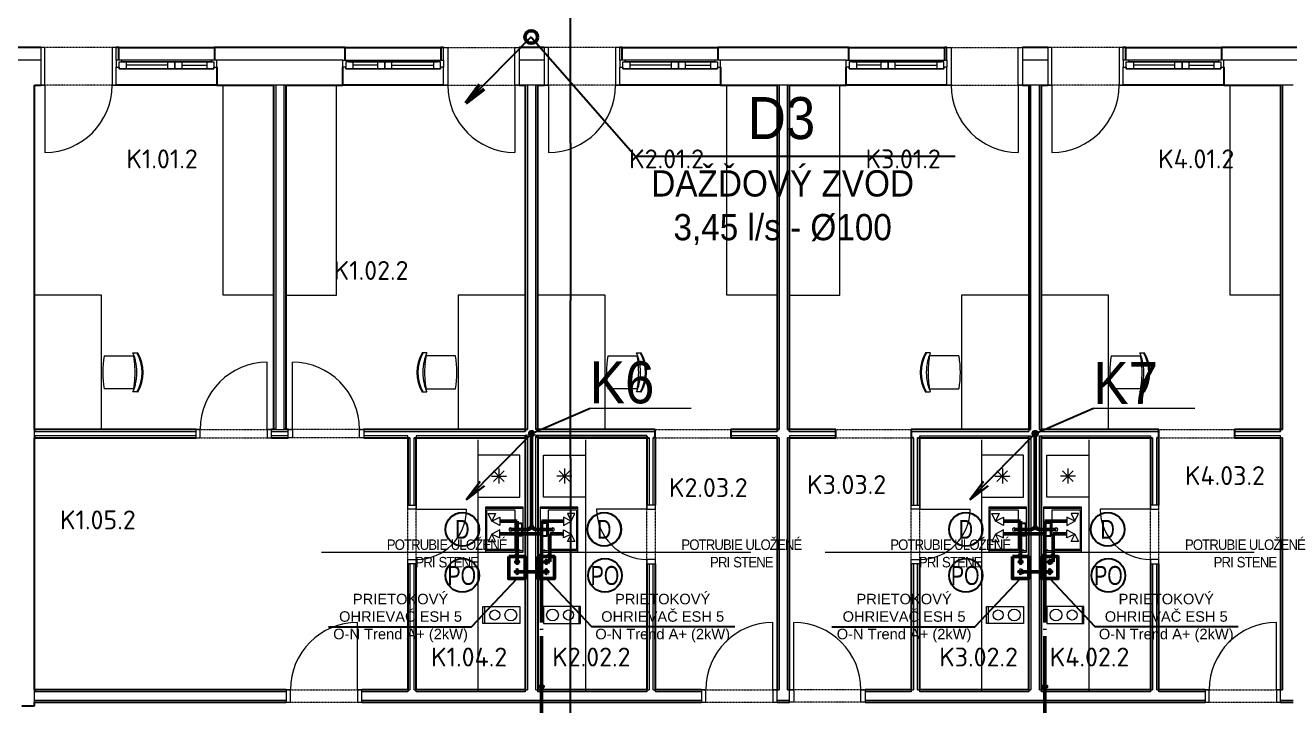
# Model space of a CAD drawing. Header units: millimetres. Extents: x 2377 to 264466, y -28213 to 61616.
# Drawn here: x 35409 to 50478, y 13170 to 21273 of the extents above; entities that cross this region are included whole.
import ezdxf
from ezdxf.enums import TextEntityAlignment as Align
from ezdxf.lldxf.tags import DXFTag

# ---------------------------------------------------------------- set-up
doc = ezdxf.new("R2010")
doc.units = ezdxf.units.MM
for name, pattern in [('ACAD_ISO04W100', [30.5, 24, -3, 0.5, -3]), ('ACAD_ISO05W100', [33, 24, -3, 0, -3, 0, -3]), ('Bodkočiarkovaná 3mm', [5, 3, -1, 0, -1]), ('Čiarkovaná 3mm', [6, 3, -3])]:
    doc.linetypes.add(name, pattern=pattern)
doc.layers.get('0').update_dxf_attribs({"color": 8})
for name, color, linetype, lineweight in [('01_Plná_0_18mm_čierna', 8, 'Continuous', 9), ('04_Čiarkovaná_0_18mm', 8, 'Čiarkovaná 3mm', 9), ('Common Edges', 8, 'Continuous', 20), ('Doors', 8, 'Continuous', 20), ('Dvere - nad rovinou rezu', 8, 'Bodkočiarkovaná 3mm', 9), ('Frame_Mullion', 8, 'Continuous', 20), ('Furniture', 8, 'Continuous', 9), ('Nad rovinou rezu', 8, 'Bodkočiarkovaná 3mm', 9), ('Plan Swing', 8, 'Continuous', 9), ('Plumbing Fixtures', 8, 'Continuous', 9), ('Room Tags', 8, 'Continuous', 9), ('Walls', 8, 'Continuous', 25), ('Windows', 8, 'Continuous', 20), ('ZTI- BATÉRIE', 6, 'Continuous', 18), ('ZTI- POPIS DIMENZIE', 250, 'Continuous', 18), ('ZTI- POPIS POTRUBIA', 7, 'Continuous', 18), ('ZTI- PRÍVOD STUDENEJ VODY', 5, 'ACAD_ISO04W100', 50), ('ZTI- PRÍVOD TEPLEJ VODY', 1, 'ACAD_ISO05W100', 50), ('ZTI-popis', 7, 'Continuous', 20), ('ZTI-SV', 5, 'ACAD_ISO04W100', 50), ('ZTI_KANAL', 30, 'Continuous', 50), ('ZTI_pluvia', 4, 'Continuous', 50), ('ZTI_S_KANAL', 30, 'Continuous', 50)]:
    doc.layers.add(name, color=color, linetype=linetype, lineweight=lineweight)
for name, color, linetype in [('_60992', 7, 'Continuous'), ('IS_Popisy_úseků_Vodovod', 7, 'SOLID'), ('ZT_SMER STUPANIA', 4, 'Continuous'), ('ZTI_popis Pluvia 150', 7, 'Continuous'), ('ZTI_T_ZARPR', 4, 'Continuous')]:
    doc.layers.add(name, color=color, linetype=linetype)
doc.layers.add('NETLAC', color=240, linetype='Čiarkovaná 3mm', plot=False, transparency=0.1)
doc.styles.add('Arial', font='arial.ttf', dxfattribs={"height": 89.296875})
doc.styles.add('HRUBE', font='arial.ttf', dxfattribs={"width": 0.75})
doc.styles.add('ISOCPEUR_6', font='isocpeur.ttf', dxfattribs={"height": 225})
doc.styles.add('Popis_ZTI', font='arial.ttf', dxfattribs={"width": 0.9, "height": 125})
doc.styles.add('Simplex', font='simplex.shx', dxfattribs={"width": 0.7})
doc.styles.add('Style-Arial', font='arial.ttf')
tags = doc.linetypes.add('SOLID', pattern=[10, 10, 0]).pattern_tags.tags
tags[6:7] = [DXFTag(74, 4), DXFTag(75, 0), DXFTag(340, '0'), DXFTag(46, 0.0), DXFTag(50, 0.0), DXFTag(44, 0.0), DXFTag(45, 0.0)]
tags[4:5] = [DXFTag(74, 4), DXFTag(75, 0), DXFTag(340, '0'), DXFTag(46, 0.0), DXFTag(50, 0.0), DXFTag(44, 0.0), DXFTag(45, 0.0)]

# ---------------------------------------------------------------- blocks, each defined once
blk = doc.blocks.new('Dvere 1-kridlové obložkové plné - 800x1970-4923298-2NP _PRAC_')
at = {"layer": 'Dvere - nad rovinou rezu'}
for p, q in [((-450, 225), (450, 225)), ((-450, -225), (450, -225))]:
    blk.add_line(p, q, dxfattribs=at)
at = {"layer": 'Frame_Mullion'}
for p, q in [((-450, 225), (-400, 225)), ((-450, 75), (-450, 225)), ((-400, 225), (-400, -225)), ((400, 225), (450, 225)), ((400, -225), (400, 225)), ((450, 225), (450, -225)), ((-450, -225), (-450, -9)), ((-400, -225), (-450, -225)), ((450, -225), (400, -225))]:
    blk.add_line(p, q, dxfattribs=at)
at = {"layer": 'Plan Swing'}
blk.add_line((400, -225), (400, -1025), dxfattribs=at)
blk.add_arc((400, -225), 800, 180, 270, dxfattribs=at)
blk = doc.blocks.new('Okno 2-krídlové - 1200x1100-4673206-2NP _PRAC_')
at = {"layer": 'Frame_Mullion'}
for p, q in [((-600, -75), (-600, 9)), ((-600, 9), (-564, 9)), ((-564, 29), (-564, 9)), ((100, 29), (-564, 29)), ((-564, 9), (-564, -55)), ((-480, -55), (-480, 29)), ((16, 29), (16, -55)), ((100, -55), (100, 29)), ((100, 29), (564, 29)), ((100, -55), (100, 29)), ((184, 29), (184, -55)), ((480, -55), (480, 29)), ((564, 29), (564, 9)), ((564, -55), (564, 9)), ((564, 9), (600, 9)), ((600, 9), (600, -75)), ((-539, -75), (-600, -75)), ((-564, -55), (-529, -55)), ((-529, -55), (-539, -75)), ((539, -75), (-539, -75)), ((-529, -55), (100, -55)), ((16, -13), (-480, -13)), ((529, -55), (100, -55)), ((184, -13), (480, -13)), ((529, -55), (564, -55)), ((539, -75), (529, -55)), ((600, -75), (539, -75))]:
    blk.add_line(p, q, dxfattribs=at)
at = {"layer": 'Windows'}
for p, q in [((-564, 9), (-564, 29)), ((-564, 29), (100, 29)), ((564, 29), (100, 29)), ((100, 29), (100, -55)), ((100, 29), (100, -55)), ((564, 9), (564, 29)), ((100, -55), (-529, -55)), ((100, -55), (529, -55))]:
    blk.add_line(p, q, dxfattribs=at)
blk = doc.blocks.new('Dvere 1-kridlové obložkové plné - 800x1970-4923297-2NP _PRAC_')
at = {"layer": 'Dvere - nad rovinou rezu'}
for p, q in [((-450, 225), (450, 225)), ((-450, -225), (450, -225))]:
    blk.add_line(p, q, dxfattribs=at)
at = {"layer": 'Frame_Mullion'}
for p, q in [((-400, 225), (-450, 225)), ((-450, 225), (-450, 9)), ((-400, -225), (-400, 225)), ((450, 225), (400, 225)), ((400, 225), (400, -225)), ((450, -225), (450, 225)), ((-450, -75), (-450, -225)), ((-450, -225), (-400, -225)), ((400, -225), (450, -225))]:
    blk.add_line(p, q, dxfattribs=at)
at = {"layer": 'Plan Swing'}
blk.add_line((400, 225), (400, 1025), dxfattribs=at)
blk.add_arc((400, 225), 800, 90, 180, dxfattribs=at)
blk = doc.blocks.new('Okno 2-krídlové - 1200x1100-4672480-2NP _PRAC_')
at = {"layer": 'Frame_Mullion'}
for p, q in [((-539, 75), (-600, 75)), ((-600, 75), (-600, -9)), ((-564, -9), (-564, 55)), ((-564, 55), (-529, 55)), ((-529, 55), (-539, 75)), ((539, 75), (-539, 75)), ((-529, 55), (100, 55)), ((-480, 55), (-480, -29)), ((16, 13), (-480, 13)), ((16, -29), (16, 55)), ((529, 55), (100, 55)), ((100, 55), (100, -29)), ((100, 55), (100, -29)), ((184, -29), (184, 55)), ((184, 13), (480, 13)), ((480, 55), (480, -29)), ((539, 75), (529, 55)), ((529, 55), (564, 55)), ((600, 75), (539, 75)), ((564, 55), (564, -9)), ((600, -9), (600, 75)), ((-600, -9), (-564, -9)), ((-564, -29), (-564, -9)), ((100, -29), (-564, -29)), ((100, -29), (564, -29)), ((564, -29), (564, -9)), ((564, -9), (600, -9))]:
    blk.add_line(p, q, dxfattribs=at)
at = {"layer": 'Windows'}
for p, q in [((100, 55), (-529, 55)), ((100, 55), (529, 55)), ((100, -29), (100, 55)), ((100, -29), (100, 55)), ((-564, -9), (-564, -29)), ((-564, -29), (100, -29)), ((564, -29), (100, -29)), ((564, -9), (564, -29))]:
    blk.add_line(p, q, dxfattribs=at)
blk = doc.blocks.new('Dvere 1-kridlové obložkové plné - 800x1970-4673337-2NP _PRAC_')
at = {"layer": 'Dvere - nad rovinou rezu'}
for p, q in [((-450, 75), (450, 75)), ((-450, -75), (450, -75))]:
    blk.add_line(p, q, dxfattribs=at)
at = {"layer": 'Frame_Mullion'}
for p, q in [((-400, 75), (-450, 75)), ((-450, 75), (-450, -75)), ((-400, -75), (-400, 75)), ((450, 75), (400, 75)), ((400, 75), (400, -75)), ((450, -75), (450, 75)), ((-450, -75), (-400, -75)), ((400, -75), (450, -75))]:
    blk.add_line(p, q, dxfattribs=at)
at = {"layer": 'Plan Swing'}
blk.add_line((400, 75), (400, 875), dxfattribs=at)
blk.add_arc((400, 75), 800, 90, 180, dxfattribs=at)
blk = doc.blocks.new('Dvere 1-kridlové obložkové plné - 800x1970-4673371-2NP _PRAC_')
at = {"layer": 'Dvere - nad rovinou rezu'}
for p, q in [((-450, 75), (450, 75)), ((-450, -75), (450, -75))]:
    blk.add_line(p, q, dxfattribs=at)
at = {"layer": 'Frame_Mullion'}
for p, q in [((-450, 75), (-400, 75)), ((-450, -75), (-450, 75)), ((-400, 75), (-400, -75)), ((400, 75), (450, 75)), ((400, -75), (400, 75)), ((450, 75), (450, -75)), ((-400, -75), (-450, -75)), ((450, -75), (400, -75))]:
    blk.add_line(p, q, dxfattribs=at)
at = {"layer": 'Plan Swing'}
blk.add_line((400, -75), (400, -875), dxfattribs=at)
blk.add_arc((400, -75), 800, 180, 270, dxfattribs=at)
blk = doc.blocks.new('CS_Otvor v stene hranatý - CS_Otvor v stene hranatý-4708364-2NP _PRAC_')
at = {"layer": 'Nad rovinou rezu'}
for p, q in [((-450, 50), (450, 50)), ((-450, -50), (450, -50))]:
    blk.add_line(p, q, dxfattribs=at)
blk = doc.blocks.new('CS_Skrinka - CS_Skrinka-5045107-2NP _PRAC_')
at = {"layer": 'Furniture'}
for p, q in [((0, 0), (0, 600)), ((0, 600), (2500, 600)), ((2500, 600), (2500, 0)), ((2500, 0), (0, 0))]:
    blk.add_line(p, q, dxfattribs=at)
blk = doc.blocks.new('CS_Skrinka - CS_Skrinka-5045123-2NP _PRAC_')
at = {"layer": 'Furniture'}
for p, q in [((2500, 0), (0, 0)), ((0, 0), (0, -600)), ((2500, -600), (2500, 0)), ((0, -600), (2500, -600))]:
    blk.add_line(p, q, dxfattribs=at)
blk = doc.blocks.new('Dvere 1-kridlové obložkové plné - 800x1970-4671120-2NP _PRAC_')
at = {"layer": 'Dvere - nad rovinou rezu'}
for p, q in [((-450, 50), (450, 50)), ((-450, -50), (450, -50))]:
    blk.add_line(p, q, dxfattribs=at)
at = {"layer": 'Frame_Mullion'}
for p, q in [((-400, 50), (-450, 50)), ((-450, 50), (-450, -50)), ((-400, -50), (-400, 50)), ((450, 50), (400, 50)), ((400, 50), (400, -50)), ((450, -50), (450, 50)), ((-450, -50), (-400, -50)), ((400, -50), (450, -50))]:
    blk.add_line(p, q, dxfattribs=at)
at = {"layer": 'Plan Swing'}
blk.add_line((400, 50), (400, 850), dxfattribs=at)
blk.add_arc((400, 50), 800, 90, 180, dxfattribs=at)
blk = doc.blocks.new('Dvere 1-kridlové obložkové plné - 800x1970-4672632-2NP _PRAC_')
at = {"layer": 'Dvere - nad rovinou rezu'}
for p, q in [((-450, 50), (450, 50)), ((-450, -50), (450, -50))]:
    blk.add_line(p, q, dxfattribs=at)
at = {"layer": 'Frame_Mullion'}
for p, q in [((-450, 50), (-400, 50)), ((-450, -50), (-450, 50)), ((-400, 50), (-400, -50)), ((400, 50), (450, 50)), ((400, -50), (400, 50)), ((450, 50), (450, -50)), ((-400, -50), (-450, -50)), ((450, -50), (400, -50))]:
    blk.add_line(p, q, dxfattribs=at)
at = {"layer": 'Plan Swing'}
blk.add_line((400, -50), (400, -850), dxfattribs=at)
blk.add_arc((400, -50), 800, 180, 270, dxfattribs=at)
blk = doc.blocks.new('CS_Stol hranaty - CS_Stol hranaty-V7-2NP _PRAC_')
at = {"layer": 'Furniture'}
for p, q in [((1600, -800), (1600, 0)), ((0, -800), (1600, -800))]:
    blk.add_line(p, q, dxfattribs=at)
blk = doc.blocks.new('CS_Stolicka - Klasická-4868357-2NP _PRAC_')
at = {"layer": 'Furniture'}
for p, q in [((-197, -133), (-197, 218)), ((195, 218), (195, -133)), ((-234, -181), (-234, -124)), ((-160, -150), (-151, -140)), ((-127, -143), (-138, -156)), ((136, -156), (124, -143)), ((149, -140), (158, -150)), ((232, -124), (232, -181))]:
    blk.add_line(p, q, dxfattribs=at)
for centre, radius, start, end in [((-1, -933), 1168, 80.3384, 99.6616), ((-1, 414), 586, 246.5846, 254.2856), ((-1, 1019), 1169, 260.3489, 262.6332), ((-1, 414), 586, 254.2856, 256.4774), ((-1, 1019), 1169, 262.6332, 263.8276), ((-1, 1019), 1169, 263.8276, 276.1724), ((-1, 1019), 1169, 276.1724, 277.3668), ((-1, 414), 586, 283.5226, 285.7144), ((-1, 1019), 1169, 277.3668, 279.6511), ((-1, 414), 586, 285.7144, 293.4154), ((-1, 228), 460, 239.5587, 300.4413), ((-1, 216), 460, 239.5587, 300.4413), ((-1, 414), 586, 256.4774, 283.5226)]:
    blk.add_arc(centre, radius, start, end, dxfattribs=at)
blk = doc.blocks.new('CS_Stol hranaty - CS_Stol hranaty-V23-2NP _PRAC_')
at = {"layer": 'Furniture'}
for p, q in [((1600, 800), (0, 800)), ((1600, 0), (1600, 800)), ((0, 0), (1600, 0))]:
    blk.add_line(p, q, dxfattribs=at)
blk = doc.blocks.new('CS_Stolicka - Klasická-1790388-2NP _PRAC_')
at = {"layer": 'Furniture'}
for p, q in [((-234, 181), (-234, 124)), ((-127, 143), (-138, 156)), ((136, 156), (124, 143)), ((232, 124), (232, 181)), ((-197, 133), (-197, -218)), ((-160, 150), (-151, 140)), ((149, 140), (158, 150)), ((195, -218), (195, 133))]:
    blk.add_line(p, q, dxfattribs=at)
for centre, radius, start, end in [((-1, -216), 460, 59.5587, 120.4413), ((-1, -228), 460, 59.5587, 120.4413), ((-1, -414), 586, 103.5226, 105.7144), ((-1, -414), 586, 76.4774, 103.5226), ((-1, -414), 586, 74.2856, 76.4774), ((-1, -414), 586, 105.7144, 113.4154), ((-1, -1019), 1169, 97.3668, 99.6511), ((-1, -1019), 1169, 96.1724, 97.3668), ((-1, -1019), 1169, 83.8276, 96.1724), ((-1, -1019), 1169, 82.6332, 83.8276), ((-1, -1019), 1169, 80.3489, 82.6332), ((-1, -414), 586, 66.5846, 74.2856), ((-1, 933), 1168, 260.3384, 279.6616)]:
    blk.add_arc(centre, radius, start, end, dxfattribs=at)
blk = doc.blocks.new('Dvere 1-kridlové obložkové plné - 600x1970-4661098-2NP _PRAC_')
at = {"layer": 'Dvere - nad rovinou rezu'}
for p, q in [((-350, 50), (350, 50)), ((-350, -50), (350, -50))]:
    blk.add_line(p, q, dxfattribs=at)
at = {"layer": 'Frame_Mullion'}
for p, q in [((-350, 50), (-300, 50)), ((-350, -50), (-350, 50)), ((-300, 50), (-300, -50)), ((300, 50), (350, 50)), ((300, -50), (300, 50)), ((350, 50), (350, -50)), ((-300, -50), (-350, -50)), ((350, -50), (300, -50))]:
    blk.add_line(p, q, dxfattribs=at)
at = {"layer": 'Plan Swing'}
blk.add_line((300, -50), (300, -650), dxfattribs=at)
blk.add_arc((300, -50), 600, 180, 270, dxfattribs=at)
blk = doc.blocks.new('CS_Umyvadlo - CS_Umyvadlo-V24-2NP _PRAC_')
at = {"layer": 'Plumbing Fixtures'}
for p, q in [((18, 600), (0, 600)), ((0, 600), (0, 150)), ((518, 600), (18, 600)), ((18, 600), (18, 150)), ((33, 165), (33, 500)), ((33, 500), (503, 500)), ((503, 500), (503, 165)), ((536, 600), (518, 600)), ((518, 150), (518, 600)), ((536, 150), (536, 600)), ((503, 165), (33, 165)), ((0, 150), (18, 150)), ((18, 150), (518, 150)), ((518, 150), (536, 150))]:
    blk.add_line(p, q, dxfattribs=at)
for start, end in [(0, 180), (180, 0)]:
    blk.add_arc((268, 450), 20, start, end, dxfattribs=at)
blk = doc.blocks.new('Dvere 1-kridlové obložkové plné - 600x1970-4666741-2NP _PRAC_')
at = {"layer": 'Dvere - nad rovinou rezu'}
for p, q in [((-350, 50), (350, 50)), ((-350, -50), (350, -50))]:
    blk.add_line(p, q, dxfattribs=at)
at = {"layer": 'Frame_Mullion'}
for p, q in [((-300, 50), (-350, 50)), ((-350, 50), (-350, -50)), ((-300, -50), (-300, 50)), ((350, 50), (300, 50)), ((300, 50), (300, -50)), ((350, -50), (350, 50)), ((-350, -50), (-300, -50)), ((300, -50), (350, -50))]:
    blk.add_line(p, q, dxfattribs=at)
at = {"layer": 'Plan Swing'}
blk.add_line((300, 50), (300, 650), dxfattribs=at)
blk.add_arc((300, 50), 600, 90, 180, dxfattribs=at)
blk = doc.blocks.new('CS_Umyvadlo - CS_Umyvadlo-V25-2NP _PRAC_')
at = {"layer": 'Plumbing Fixtures'}
for p, q in [((18, -150), (0, -150)), ((0, -150), (0, -600)), ((518, -150), (18, -150)), ((18, -150), (18, -600)), ((536, -150), (518, -150)), ((518, -600), (518, -150)), ((536, -600), (536, -150)), ((33, -500), (33, -165)), ((33, -165), (503, -165)), ((503, -165), (503, -500)), ((0, -600), (18, -600)), ((18, -600), (518, -600)), ((503, -500), (33, -500)), ((518, -600), (536, -600))]:
    blk.add_line(p, q, dxfattribs=at)
for start, end in [(0, 180), (180, 360)]:
    blk.add_arc((268, -450), 20, start, end, dxfattribs=at)
blk = doc.blocks.new('CS_Stol hranaty - CS_Stol hranaty-V26-2NP _PRAC_')
at = {"layer": 'Furniture'}
for p, q in [((1600, 0), (0, 0)), ((1600, -800), (1600, 0)), ((0, -800), (1600, -800))]:
    blk.add_line(p, q, dxfattribs=at)
blk = doc.blocks.new('CS_Stol hranaty - CS_Stol hranaty-V27-2NP _PRAC_')
at = {"layer": 'Furniture'}
for p, q in [((1600, 800), (0, 800)), ((1600, 0), (1600, 800))]:
    blk.add_line(p, q, dxfattribs=at)
blk = doc.blocks.new('2NP podklad')
at = {"layer": '01_Plná_0_18mm_čierna', "color": 252}
for p, q in [((40803, 16335), (40803, 13335)), ((42084, 16335), (42084, 13335)), ((46803, 16335), (46803, 13335)), ((48084, 16335), (48084, 13335)), ((41303, 16155), (40803, 16155)), ((40803, 16155), (40803, 15655)), ((41303, 15655), (41303, 16155)), ((41584, 16155), (42084, 16155)), ((41584, 15655), (41584, 16155)), ((42084, 16155), (42084, 15655)), ((47303, 16155), (46803, 16155)), ((46803, 16155), (46803, 15655)), ((47303, 15655), (47303, 16155)), ((47584, 16155), (48084, 16155)), ((47584, 15655), (47584, 16155)), ((48084, 16155), (48084, 15655)), ((41053, 15995), (41053, 15815)), ((41834, 15995), (41834, 15815)), ((47053, 15995), (47053, 15815)), ((47834, 15995), (47834, 15815)), ((40963, 15905), (41143, 15905)), ((40989, 15968), (41116, 15841)), ((40989, 15841), (41116, 15968)), ((41924, 15905), (41744, 15905)), ((41898, 15968), (41770, 15841)), ((41898, 15841), (41770, 15968)), ((46963, 15905), (47143, 15905)), ((46989, 15968), (47116, 15841)), ((46989, 15841), (47116, 15968)), ((47924, 15905), (47744, 15905)), ((47898, 15968), (47770, 15841)), ((47898, 15841), (47770, 15968)), ((40803, 15655), (41303, 15655)), ((42084, 15655), (41584, 15655)), ((46803, 15655), (47303, 15655)), ((48084, 15655), (47584, 15655)), ((40863, 14350), (41303, 14350)), ((40863, 14150), (40863, 14350)), ((40883, 14350), (40883, 14150)), ((41303, 14350), (41303, 14150)), ((42024, 14350), (41584, 14350)), ((41584, 14350), (41584, 14150)), ((42004, 14350), (42004, 14150)), ((42024, 14150), (42024, 14350)), ((46863, 14350), (47303, 14350)), ((46863, 14150), (46863, 14350)), ((46883, 14350), (46883, 14150)), ((47303, 14350), (47303, 14150)), ((48024, 14350), (47584, 14350)), ((47584, 14350), (47584, 14150)), ((48004, 14350), (48004, 14150)), ((48024, 14150), (48024, 14350)), ((41303, 14150), (40863, 14150)), ((41584, 14150), (42024, 14150)), ((47303, 14150), (46863, 14150)), ((47584, 14150), (48024, 14150))]:
    blk.add_line(p, q, dxfattribs=at)
for centre, radius in [((41195, 14250), 70), ((41692, 14250), 70), ((47195, 14250), 70), ((47692, 14250), 70), ((41003, 14250), 60), ((41884, 14250), 60), ((47003, 14250), 60), ((47884, 14250), 60)]:
    blk.add_circle(centre, radius, dxfattribs=at)
at = {"layer": '04_Čiarkovaná_0_18mm', "color": 252}
for p, q in [((38343, 16460), (38543, 16460)), ((39968, 13360), (39368, 13360))]:
    blk.add_line(p, q, dxfattribs=at)
at = {"layer": 'Common Edges', "color": 252}
for p, q in [((35593, 20860), (34843, 20860)), ((39193, 20860), (37693, 20860)), ((41593, 20860), (41293, 20860)), ((45193, 20860), (43693, 20860)), ((47594, 20860), (47293, 20860)), ((51194, 20860), (49694, 20860)), ((38518, 20560), (38368, 20560)), ((38393, 20560), (38393, 16460)), ((38493, 16460), (38493, 20560)), ((41518, 20560), (41368, 20560)), ((41393, 20560), (41393, 16460)), ((41493, 16460), (41493, 20560)), ((44518, 20560), (44368, 20560)), ((44393, 20560), (44393, 16460)), ((44493, 16460), (44493, 20560)), ((47518, 20560), (47368, 20560)), ((47393, 16460), (47393, 20560)), ((47493, 20560), (47493, 16460)), ((50519, 20560), (50368, 20560)), ((50393, 20560), (50393, 16460)), ((35518, 16385), (35518, 16435)), ((35518, 16435), (37443, 16435)), ((38343, 16435), (38543, 16435)), ((38393, 16460), (38493, 16460)), ((39443, 16435), (41368, 16435)), ((41518, 16435), (42917, 16435)), ((43817, 16435), (44368, 16435)), ((44518, 16435), (45069, 16435)), ((45968, 16435), (47368, 16435)), ((47368, 16460), (47393, 16460)), ((47368, 16460), (47368, 16435)), ((47493, 16460), (47518, 16460)), ((47518, 16435), (47518, 16460)), ((47518, 16435), (48918, 16435)), ((49818, 16435), (50369, 16435)), ((37443, 16385), (35518, 16385)), ((38543, 16385), (38343, 16385)), ((39968, 16385), (39443, 16385)), ((39968, 16360), (39968, 16385)), ((39993, 16360), (39993, 15560)), ((40043, 15560), (40043, 16360)), ((41368, 16385), (40068, 16385)), ((40068, 16385), (40068, 16360)), ((41393, 16360), (41393, 13360)), ((41493, 13360), (41493, 16360)), ((42843, 16360), (42843, 15560)), ((42893, 15560), (42893, 16360)), ((44368, 16385), (43817, 16385)), ((44368, 16360), (44368, 16385)), ((44393, 16360), (44368, 16360)), ((44393, 16360), (44393, 13360)), ((44493, 13360), (44493, 16360)), ((44518, 16360), (44493, 16360)), ((45069, 16385), (44518, 16385)), ((44518, 16385), (44518, 16360)), ((45993, 16360), (45993, 15560)), ((46043, 15560), (46043, 16360)), ((46068, 16360), (46068, 16385)), ((46068, 16385), (47393, 16385)), ((47393, 16385), (47393, 13360)), ((47494, 13360), (47494, 16385)), ((47494, 16385), (47518, 16385)), ((47519, 16385), (48819, 16385)), ((48819, 16385), (48819, 16360)), ((48844, 16360), (48844, 15560)), ((48894, 15560), (48894, 16360)), ((50368, 16385), (49818, 16385)), ((50368, 16360), (50368, 16385)), ((50393, 16360), (50368, 16360)), ((50393, 16360), (50393, 13360)), ((39993, 14860), (39993, 13360)), ((40043, 13360), (40043, 14860)), ((42843, 14860), (42843, 13360)), ((42893, 13360), (42893, 14860)), ((45993, 14860), (45993, 13360)), ((46043, 13360), (46043, 14860)), ((48844, 14860), (48844, 13360)), ((48894, 13360), (48894, 14860)), ((35518, 13210), (35518, 13335)), ((38518, 13335), (35518, 13335)), ((39968, 13335), (39418, 13335)), ((39968, 13360), (39968, 13335)), ((39968, 13360), (39993, 13360)), ((40043, 13360), (40068, 13360)), ((40068, 13335), (40068, 13360)), ((41368, 13335), (40068, 13335)), ((41368, 13360), (41368, 13335)), ((41368, 13360), (41393, 13360)), ((41493, 13360), (41518, 13360)), ((41519, 13335), (41519, 13360)), ((42818, 13335), (41519, 13335)), ((42818, 13360), (42818, 13335)), ((42818, 13360), (42843, 13360)), ((42893, 13360), (42918, 13360)), ((42918, 13335), (42918, 13360)), ((43468, 13335), (42918, 13335)), ((44368, 13360), (44393, 13360)), ((44493, 13360), (44518, 13360)), ((45968, 13335), (45418, 13335)), ((45968, 13360), (45968, 13335)), ((45968, 13360), (45993, 13360)), ((46043, 13360), (46068, 13360)), ((46068, 13335), (46068, 13360)), ((47367, 13335), (46068, 13335)), ((47367, 13360), (47367, 13335)), ((47368, 13360), (47393, 13360)), ((47494, 13360), (47519, 13360)), ((47520, 13335), (47520, 13360)), ((48819, 13335), (47520, 13335)), ((48819, 13360), (48819, 13335)), ((48819, 13360), (48844, 13360)), ((48894, 13360), (48919, 13360)), ((48919, 13335), (48919, 13360)), ((49469, 13335), (48919, 13335)), ((50369, 13360), (50393, 13360)), ((35518, 13235), (38518, 13235)), ((39418, 13235), (43468, 13235)), ((44368, 13235), (44518, 13235)), ((45418, 13235), (49469, 13235)), ((50369, 13235), (50519, 13235))]:
    blk.add_line(p, q, dxfattribs=at)
at = {"layer": 'Walls', "color": 252}
for p, q in [((35593, 21010), (34813, 21010)), ((36523, 21010), (36493, 21010)), ((36523, 20860), (36523, 21010)), ((36523, 21010), (37663, 21010)), ((39223, 21010), (37663, 21010)), ((37663, 21010), (37663, 20860)), ((39223, 20860), (39223, 21010)), ((39223, 21010), (40363, 21010)), ((40393, 21010), (40363, 21010)), ((40363, 21010), (40363, 20860)), ((41593, 21010), (41293, 21010)), ((42523, 21010), (42493, 21010)), ((42523, 20860), (42523, 21010)), ((42523, 21010), (43663, 21010)), ((45223, 21010), (43663, 21010)), ((43663, 21010), (43663, 20860)), ((45223, 20860), (45223, 21010)), ((45223, 21010), (46363, 21010)), ((46393, 21010), (46363, 21010)), ((46363, 21010), (46363, 20860)), ((47594, 21010), (47293, 21010)), ((48524, 21010), (48494, 21010)), ((48524, 20860), (48524, 21010)), ((48524, 21010), (49664, 21010)), ((51224, 21010), (49664, 21010)), ((49664, 21010), (49664, 20860)), ((37693, 20776), (37693, 20560)), ((39193, 20560), (39193, 20776)), ((43693, 20776), (43693, 20560)), ((45193, 20560), (45193, 20776)), ((49694, 20776), (49694, 20560)), ((35518, 20560), (35593, 20560)), ((35518, 16460), (35518, 20560)), ((37693, 20560), (36493, 20560)), ((37693, 20560), (38368, 20560)), ((38368, 20560), (38368, 16460)), ((38518, 20560), (39193, 20560)), ((38518, 16460), (38518, 20560)), ((40393, 20560), (39193, 20560)), ((41293, 20560), (41368, 20560)), ((41368, 20560), (41368, 16435)), ((41518, 20560), (41593, 20560)), ((41518, 16435), (41518, 20560)), ((43693, 20560), (42493, 20560)), ((43693, 20560), (44368, 20560)), ((44368, 20560), (44368, 16435)), ((44518, 20560), (45193, 20560)), ((44518, 16435), (44518, 20560)), ((46393, 20560), (45193, 20560)), ((47293, 20560), (47368, 20560)), ((47368, 20560), (47368, 16460)), ((47518, 20560), (47594, 20560)), ((47518, 16460), (47518, 20560)), ((49694, 20560), (48494, 20560)), ((49694, 20560), (50368, 20560)), ((50368, 20560), (50368, 16460)), ((37443, 16460), (35518, 16460)), ((35518, 16460), (35518, 16435)), ((38393, 16460), (38343, 16460)), ((38543, 16460), (38493, 16460)), ((41393, 16460), (39443, 16460)), ((42917, 16460), (41493, 16460)), ((42917, 16360), (42917, 16460)), ((44393, 16460), (43817, 16460)), ((43817, 16460), (43817, 16360)), ((45069, 16460), (44493, 16460)), ((45069, 16360), (45069, 16460)), ((47368, 16460), (45968, 16460)), ((45968, 16460), (45968, 16360)), ((48918, 16460), (47518, 16460)), ((48918, 16360), (48918, 16460)), ((50393, 16460), (49818, 16460)), ((49818, 16460), (49818, 16360)), ((50369, 16435), (50369, 16460)), ((35518, 16385), (35518, 16360)), ((35518, 13360), (35518, 16360)), ((35518, 16360), (37443, 16360)), ((38343, 16360), (38543, 16360)), ((39443, 16360), (39993, 16360)), ((39968, 16360), (39968, 15560)), ((40043, 16360), (41368, 16360)), ((40068, 15560), (40068, 16360)), ((41368, 16385), (41368, 13360)), ((41393, 16385), (41368, 16385)), ((41393, 16360), (41393, 16385)), ((41493, 16385), (41493, 16360)), ((42818, 16385), (41493, 16385)), ((41518, 16385), (41518, 13360)), ((41518, 16360), (42843, 16360)), ((42818, 16385), (42818, 15560)), ((42918, 16360), (42893, 16360)), ((42918, 15560), (42918, 16360)), ((43817, 16360), (44368, 16360)), ((44368, 16360), (44368, 13360)), ((44518, 13360), (44518, 16360)), ((44518, 16360), (45069, 16360)), ((45968, 16360), (45968, 15560)), ((45993, 16360), (45968, 16360)), ((46043, 16360), (47368, 16360)), ((46068, 15560), (46068, 16360)), ((47368, 13360), (47368, 16385)), ((47519, 16385), (47518, 16385)), ((47519, 13360), (47519, 16385)), ((47519, 16360), (48844, 16360)), ((48819, 16360), (48819, 15560)), ((48919, 16360), (48894, 16360)), ((48919, 15560), (48919, 16360)), ((49818, 16360), (50368, 16360)), ((50368, 16360), (50368, 13360)), ((39968, 14860), (39968, 13360)), ((40068, 13360), (40068, 14860)), ((42818, 14860), (42818, 13360)), ((42918, 13360), (42918, 14860)), ((45968, 14860), (45968, 13360)), ((46068, 13360), (46068, 14860)), ((48819, 14860), (48819, 13360)), ((48919, 13360), (48919, 14860)), ((38518, 13360), (35518, 13360)), ((35518, 13360), (35518, 13335)), ((39968, 13360), (39418, 13360)), ((41368, 13360), (40068, 13360)), ((42818, 13360), (41518, 13360)), ((43468, 13360), (42918, 13360)), ((45968, 13360), (45418, 13360)), ((47368, 13360), (46068, 13360)), ((48819, 13360), (47519, 13360)), ((49469, 13360), (48919, 13360)), ((35368, 13170), (35518, 13170)), ((35518, 13170), (35518, 13210)), ((35518, 13210), (38518, 13210)), ((39418, 13210), (43468, 13210)), ((44368, 13210), (44518, 13210)), ((45418, 13210), (49469, 13210)), ((50369, 13210), (50519, 13210))]:
    blk.add_line(p, q, dxfattribs=at)
at = {"layer": 'Doors', "color": 252}
for p in [(43367, 16410), (45519, 16410), (49368, 16410)]:
    blk.add_blockref('CS_Otvor v stene hranatý - CS_Otvor v stene hranatý-4708364-2NP _PRAC_', p, dxfattribs=at)
at = {"layer": 'Frame_Mullion', "color": 252}
for name, p, rotation in [('Dvere 1-kridlové obložkové plné - 800x1970-4923297-2NP _PRAC_', (36043, 20785), 180), ('Dvere 1-kridlové obložkové plné - 800x1970-4923297-2NP _PRAC_', (42043, 20785), 180), ('Dvere 1-kridlové obložkové plné - 800x1970-4923297-2NP _PRAC_', (48044, 20785), 180), ('Dvere 1-kridlové obložkové plné - 800x1970-4672632-2NP _PRAC_', (38993, 16410), 180), ('Dvere 1-kridlové obložkové plné - 600x1970-4661098-2NP _PRAC_', (40018, 15210), 90), ('Dvere 1-kridlové obložkové plné - 600x1970-4666741-2NP _PRAC_', (42868, 15210), 90), ('Dvere 1-kridlové obložkové plné - 600x1970-4661098-2NP _PRAC_', (46018, 15210), 90), ('Dvere 1-kridlové obložkové plné - 600x1970-4666741-2NP _PRAC_', (48869, 15210), 90), ('Dvere 1-kridlové obložkové plné - 800x1970-4673371-2NP _PRAC_', (44968, 13285), 180)]:
    blk.add_blockref(name, p, dxfattribs=dict(at, rotation=rotation))
for name, p in [('Dvere 1-kridlové obložkové plné - 800x1970-4923298-2NP _PRAC_', (40843, 20785)), ('Dvere 1-kridlové obložkové plné - 800x1970-4923298-2NP _PRAC_', (46843, 20785)), ('Dvere 1-kridlové obložkové plné - 800x1970-4671120-2NP _PRAC_', (37893, 16410)), ('Dvere 1-kridlové obložkové plné - 800x1970-4673337-2NP _PRAC_', (38968, 13285)), ('Dvere 1-kridlové obložkové plné - 800x1970-4673337-2NP _PRAC_', (43918, 13285)), ('Dvere 1-kridlové obložkové plné - 800x1970-4673337-2NP _PRAC_', (49919, 13285))]:
    blk.add_blockref(name, p, dxfattribs=at)
at = {"layer": 'Furniture', "color": 252, "rotation": 90}
for name, p in [('CS_Skrinka - CS_Skrinka-5045107-2NP _PRAC_', (38368, 18060)), ('CS_Skrinka - CS_Skrinka-5045123-2NP _PRAC_', (38518, 18060)), ('CS_Skrinka - CS_Skrinka-5045107-2NP _PRAC_', (44368, 18060)), ('CS_Skrinka - CS_Skrinka-5045123-2NP _PRAC_', (44518, 18060)), ('CS_Skrinka - CS_Skrinka-5045107-2NP _PRAC_', (50369, 18060)), ('CS_Stol hranaty - CS_Stol hranaty-V7-2NP _PRAC_', (35518, 16460)), ('CS_Stol hranaty - CS_Stol hranaty-V23-2NP _PRAC_', (41368, 16460)), ('CS_Stol hranaty - CS_Stol hranaty-V26-2NP _PRAC_', (41519, 16460)), ('CS_Stol hranaty - CS_Stol hranaty-V27-2NP _PRAC_', (47368, 16460)), ('CS_Stol hranaty - CS_Stol hranaty-V7-2NP _PRAC_', (47518, 16460)), ('CS_Stolicka - Klasická-4868357-2NP _PRAC_', (36568, 17140)), ('CS_Stolicka - Klasická-1790388-2NP _PRAC_', (40318, 17140)), ('CS_Stolicka - Klasická-4868357-2NP _PRAC_', (42569, 17140)), ('CS_Stolicka - Klasická-1790388-2NP _PRAC_', (46318, 17140)), ('CS_Stolicka - Klasická-4868357-2NP _PRAC_', (48568, 17140))]:
    blk.add_blockref(name, p, dxfattribs=at)
at = {"layer": 'Plumbing Fixtures', "color": 252, "rotation": 270}
for name, p in [('CS_Umyvadlo - CS_Umyvadlo-V24-2NP _PRAC_', (40743, 15535)), ('CS_Umyvadlo - CS_Umyvadlo-V25-2NP _PRAC_', (42144, 15535)), ('CS_Umyvadlo - CS_Umyvadlo-V24-2NP _PRAC_', (46742, 15535)), ('CS_Umyvadlo - CS_Umyvadlo-V25-2NP _PRAC_', (48145, 15535))]:
    blk.add_blockref(name, p, dxfattribs=at)
at = {"layer": 'Windows', "color": 252}
for p in [(37093, 20785), (43093, 20785), (49094, 20785)]:
    blk.add_blockref('Okno 2-krídlové - 1200x1100-4672480-2NP _PRAC_', p, dxfattribs=at)
at = {"layer": 'Windows', "color": 252, "rotation": 180}
for p in [(39793, 20785), (45793, 20785)]:
    blk.add_blockref('Okno 2-krídlové - 1200x1100-4673206-2NP _PRAC_', p, dxfattribs=at)
at = {"layer": 'Room Tags', "color": 252, "char_height": 225, "attachment_point": 1, "style": 'ISOCPEUR_6'}
for s, insert, width in [('K1.01.2', (36613, 19795), 1010.13), ('K2.01.2', (42605, 19795), 1064.24), ('K3.01.2', (45422, 19795), 1064.24), ('K4.01.2', (48909, 19795), 1094.3), ('K1.02.2', (39083, 18466), 1064.24), ('K4.03.2', (49228, 16023), 1148.42), ('K2.03.2', (43079, 15880), 1118.35), ('K3.03.2', (44725, 15916), 1118.35), ('K1.05.2', (35822, 15495), 1064.24), ('K1.04.2', (40244, 13862), 1094.3), ('K2.02.2', (41688, 13862), 1118.35), ('K3.02.2', (46300, 13862), 1118.35), ('K4.02.2', (47617, 13862), 1148.42)]:
    blk.add_mtext(s, dxfattribs=dict(at, insert=insert, width=width))
blk = doc.blocks.new('netlac')
at = {"layer": 'NETLAC', "ltscale": 500}
for p, q in [((73351, 26406), (73351, 5406)), ((83851, 5406), (83851, 26406))]:
    blk.add_line(p, q, dxfattribs=at)
blk = doc.blocks.new('šipka')
at = {"layer": 'ZTI_pluvia', "color": 146, "lineweight": 25, "true_color": 0x105689}
blk.add_line((-500735337, -1209381827), (-500736896, -1209383400), dxfattribs=at)
at = {"layer": 'ZTI_pluvia', "color": 146, "true_color": 0x105689}
for q in [(-500736570, -1209382963), (-500736462, -1209383070)]:
    blk.add_line((-500736896, -1209383400), q, dxfattribs=at)
blk = doc.blocks.new('KBKKB')
at = {"layer": 'ZTI- BATÉRIE', "color": 6, "lineweight": 18, "elevation": 0}
for points in [[(-160049, -39313), (-160049, -39401), (-159961, -39357), (-160049, -39313)], [(-160005, -39451), (-159911, -39451), (-159961, -39357), (-160005, -39451)]]:
    blk.add_lwpolyline(points, dxfattribs=at)
at = {"layer": 'ZTI- BATÉRIE', "color": 6, "lineweight": 18}
for points in [[(-159714, -39313), (-159714, -39401), (-159808, -39357), (-159714, -39313)], [(-159758, -39451), (-159858, -39451), (-159808, -39357), (-159758, -39451)]]:
    blk.add_lwpolyline(points, dxfattribs=at)
blk = doc.blocks.new('asasdasdasd')
at = {"layer": 'ZT_SMER STUPANIA', "color": 30, "linetype": 'Continuous'}
blk.add_line((26683, 6886), (25904, 6099), dxfattribs=at)
at = {"layer": 'ZT_SMER STUPANIA', "color": 30, "linetype": 'Continuous', "lineweight": 30}
for q in [(26067, 6317), (26121, 6264)]:
    blk.add_line((25904, 6099), q, dxfattribs=at)

msp = doc.modelspace()

# ---------------------------------------------------------------- block references
at = {"color": 0}
msp.add_blockref('2NP podklad', (0, 0), dxfattribs=at)

# ---------------------------------------------------------------- next in the draw order: linework, layer by layer
for p, q in [((41443, 16410), (42139, 16714)), ((47444, 16410), (48140, 16714))]:
    msp.add_line(p, q, dxfattribs=at)
at = {"color": 7, "lineweight": 18, "transparency": 33554687}
for p, q in [((42139, 16714), (43346, 16714)), ((48140, 16714), (49346, 16714))]:
    msp.add_line(p, q, dxfattribs=at)
at = {"color": 6, "ltscale": 20}
for p, q in [((41258, 15192), (41258, 15342)), ((41258, 15342), (41328, 15342)), ((41258, 15192), (41258, 15342)), ((41258, 15342), (41328, 15342)), ((41328, 15342), (41328, 15192)), ((41328, 15342), (41328, 15192)), ((41629, 15342), (41559, 15342)), ((41559, 15342), (41559, 15192)), ((41629, 15342), (41559, 15342)), ((41559, 15342), (41559, 15192)), ((41629, 15192), (41629, 15342)), ((41629, 15192), (41629, 15342)), ((47258, 15192), (47258, 15342)), ((47258, 15342), (47328, 15342)), ((47328, 15342), (47328, 15192)), ((47630, 15342), (47560, 15342)), ((47560, 15342), (47560, 15192)), ((47630, 15192), (47630, 15342)), ((41328, 15192), (41258, 15192)), ((41328, 15192), (41258, 15192)), ((41559, 15192), (41629, 15192)), ((41559, 15192), (41629, 15192)), ((47328, 15192), (47258, 15192)), ((47560, 15192), (47630, 15192))]:
    msp.add_line(p, q, dxfattribs=at)
at = {"color": 0}
for points in [[(39022, 14107), (40726, 14107), (41270, 14684)], [(43865, 14107), (42161, 14107), (41617, 14684)], [(45022, 14107), (46726, 14107), (47270, 14684)], [(49865, 14107), (48161, 14107), (47617, 14684)]]:
    msp.add_lwpolyline(points, dxfattribs=at)
at = {"layer": '_60992', "color": 146, "lineweight": 50, "true_color": 0x105689}
msp.add_circle((41439, 21134), 75, dxfattribs=at)
at = {"layer": 'ZTI- POPIS DIMENZIE', "ltscale": 2.5, "transparency": 33554687}
for points in [[(41235, 14958), (41306, 15029)], [(41524, 14958), (41595, 15029)], [(41624, 14958), (41695, 15029)], [(47235, 14958), (47306, 15029)], [(47525, 14958), (47595, 15029)], [(47625, 14958), (47695, 15029)]]:
    msp.add_lwpolyline(points, dxfattribs=at)
at = {"layer": 'ZTI- POPIS POTRUBIA', "ltscale": 10, "transparency": 33554687}
for p, q in [((41270, 14993), (38940, 14993)), ((44055, 14993), (41560, 14993)), ((47271, 14993), (44940, 14993)), ((50055, 14993), (47560, 14993))]:
    msp.add_line(p, q, dxfattribs=at)
at = {"layer": 'ZTI- PRÍVOD STUDENEJ VODY', "ltscale": 25}
for points in [[(41560, 14766), (41560, 15366), (41823, 15366)], [(47560, 14766), (47560, 15366), (47823, 15366)], [(41560, 15216), (41064, 15216)], [(47560, 15216), (47064, 15216)], [(41560, 14766), (41271, 14766)], [(41618, 14766), (41560, 14766)], [(41560, 13398), (41560, 14766)], [(47560, 14766), (47271, 14766)], [(47560, 13398), (47560, 14766)], [(47619, 14766), (47560, 14766)], [(41560, 13398), (41560, 11870)], [(47560, 13398), (47560, 11870)]]:
    msp.add_lwpolyline(points, dxfattribs=at)
for centre in [(41560, 13398), (47560, 13398)]:
    msp.add_circle(centre, 20, dxfattribs=at)
at = {"layer": 'ZTI- PRÍVOD TEPLEJ VODY', "ltscale": 25}
for points in [[(41270, 14882), (41270, 15366), (41064, 15366)], [(47271, 14882), (47271, 15366), (47064, 15366)], [(41618, 14882), (41660, 14882), (41660, 15216), (41823, 15216)], [(47618, 14882), (47660, 14882), (47660, 15216), (47823, 15216)]]:
    msp.add_lwpolyline(points, dxfattribs=at)
at = {"layer": 'ZTI-SV', "color": 7, "linetype": 'Continuous'}
for points in [[(41171, 14946), (41367, 14946), (41367, 14684), (41171, 14684)], [(41519, 14946), (41715, 14946), (41715, 14684), (41519, 14684)], [(47172, 14946), (47368, 14946), (47368, 14684), (47172, 14684)], [(47519, 14946), (47715, 14946), (47715, 14684), (47519, 14684)]]:
    msp.add_lwpolyline(points, close=True, dxfattribs=at)
at = {"layer": 'ZTI-SV', "color": 1, "lineweight": 40, "ltscale": 1000}
for centre in [(41270, 14882), (41618, 14882), (47271, 14882), (47618, 14882)]:
    msp.add_circle(centre, 20, dxfattribs=at)
at = {"layer": 'ZTI-SV', "color": 5, "lineweight": 50, "ltscale": 0.02}
for centre in [(41271, 14766), (41618, 14766), (47271, 14766), (47619, 14766)]:
    msp.add_circle(centre, 20, dxfattribs=at)
at = {"layer": 'ZTI_KANAL'}
for p, q in [((41443, 16385), (41443, 15319)), ((47444, 16385), (47444, 15319)), ((41193, 15267), (41391, 15267)), ((41193, 15267), (41391, 15267)), ((41694, 15267), (41496, 15267)), ((41694, 15267), (41496, 15267)), ((47193, 15267), (47392, 15267)), ((47695, 15267), (47497, 15267))]:
    msp.add_line(p, q, dxfattribs=at)
at = {"layer": 'ZTI_popis Pluvia 150', "color": 250, "ltscale": 20}
for p, q in [((41443, 21129), (42680, 19715)), ((42680, 19715), (46491, 19715))]:
    msp.add_line(p, q, dxfattribs=at)
at = {"layer": 'ZTI_S_KANAL', "color": 30, "ltscale": 50}
for centre in [(41443, 16410), (47444, 16410)]:
    msp.add_circle(centre, 25, dxfattribs=at)
at = {"layer": 'ZTI_S_KANAL', "ltscale": 50}
for centre, start, end in [((41388, 15322), 267.6045, 0), ((41389, 15322), 267.6045, 0), ((41498, 15322), 180, 272.3955), ((41499, 15322), 180, 272.3955), ((47389, 15322), 267.6045, 0), ((47499, 15322), 180, 272.3955)]:
    msp.add_arc(centre, 55, start, end, dxfattribs=at)
at = {"layer": 'ZTI_T_ZARPR', "color": 4, "linetype": 'Continuous'}
for centre in [(40617, 15270), (40618, 15270), (42308, 15270), (42309, 15270), (46618, 15270), (48308, 15270), (40617, 14721), (42317, 14721), (46618, 14721), (48317, 14721)]:
    msp.add_circle(centre, 200, dxfattribs=at)

# ---------------------------------------------------------------- next in the draw order: block references
at = {"color": 0, "xscale": 1.25, "yscale": 1.25, "zscale": 1.25}
for p in [(-62907, -1888), (-49782, -1888)]:
    msp.add_blockref('netlac', p, dxfattribs=at)
at = {"layer": '_60992', "color": 3, "xscale": 0.5, "yscale": 0.5, "zscale": 0.5}
msp.add_blockref('šipka', (250409107, 604712048), dxfattribs=at)
at = {"layer": 'ZTI- BATÉRIE', "rotation": 90.00000000000001}
for p in [(1613, 175174, 0), (7614, 175174, 0)]:
    msp.add_blockref('KBKKB', p, dxfattribs=at)
at = {"layer": 'ZTI- BATÉRIE', "xscale": -1, "rotation": 270}
for p in [(81273, 175174, 0), (87274, 175174, 0)]:
    msp.add_blockref('KBKKB', p, dxfattribs=at)
at = {"layer": 'ZTI- PRÍVOD STUDENEJ VODY'}
for p in [(14761, 9524), (20761, 9524)]:
    msp.add_blockref('asasdasdasd', p, dxfattribs=at)

# ---------------------------------------------------------------- next in the draw order: texts
at = {"color": 7, "lineweight": 35, "char_height": 125, "width": 1747.08, "attachment_point": 5, "style": 'Arial'}
for insert, rotation in [((39881, 14213), 359.9864), ((43005, 14213), 0.0136), ((45882, 14213), 359.9864), ((49006, 14213), 0.0136)]:
    msp.add_mtext('PRIETOKOVÝ OHRIEVAČ ESH 5 O-N Trend A+ (2kW)', dxfattribs=dict(at, insert=insert, rotation=rotation))
at = {"layer": 'IS_Popisy_úseků_Vodovod', "ltscale": 10, "char_height": 500, "width": 3746.13, "attachment_point": 9, "style": 'Style-Arial'}
for s, insert in [('\\pxql;{\\W0.9;K6}', (45883, 16763)), ('\\pxql;{\\W0.9;K7}', (51884, 16763))]:
    msp.add_mtext(s, dxfattribs=dict(at, insert=insert))
at = {"layer": 'ZTI- POPIS POTRUBIA', "ltscale": 10, "transparency": 33554687, "char_height": 125, "attachment_point": 7, "style": 'Popis_ZTI'}
for insert in [(39697, 14815), (43208, 14815), (45697, 14815), (49209, 14815)]:
    msp.add_mtext('\\pxqc;{\\T0.9;POTRUBIE ULOŽENÉ \\PPRI STENE}', dxfattribs=dict(at, insert=insert))
at = {"layer": 'ZTI-popis', "color": 7, "ltscale": 0.04, "attachment_point": 5, "style": 'Simplex'}
for s, insert, char_height, width, rotation in [('{\\fArial|b0|i0|c238|p34;\\W0.9;D3}', (44421, 20165), 500, 2813.09, 359.9628), ('\\pxi1.36829,qc;{\\fArial|b0|i0|c238|p34;\\W0.90909;\\C250;DAŽĎOVÝ ZVOD \\P3,45 l/s - %%C100}', (44221, 19101), 312.5, 11837.47, 0.0013)]:
    msp.add_mtext(s, dxfattribs=dict(at, insert=insert, char_height=char_height, width=width, rotation=rotation))
at = {"layer": 'ZTI_T_ZARPR', "color": 4, "linetype": 'Continuous', "style": 'HRUBE', "width": 0.75}
for s, p in [('D', (40617, 15270)), ('D', (40618, 15270)), ('D', (42308, 15270)), ('D', (42309, 15270)), ('D', (46618, 15270)), ('D', (48308, 15270)), ('PO', (40610, 14721)), ('PO', (42317, 14721)), ('PO', (46610, 14721)), ('PO', (48317, 14721))]:
    msp.add_text(s, height=225, dxfattribs=at).set_placement(p, align=Align.MIDDLE_CENTER)

doc.saveas('drawing.dxf')
